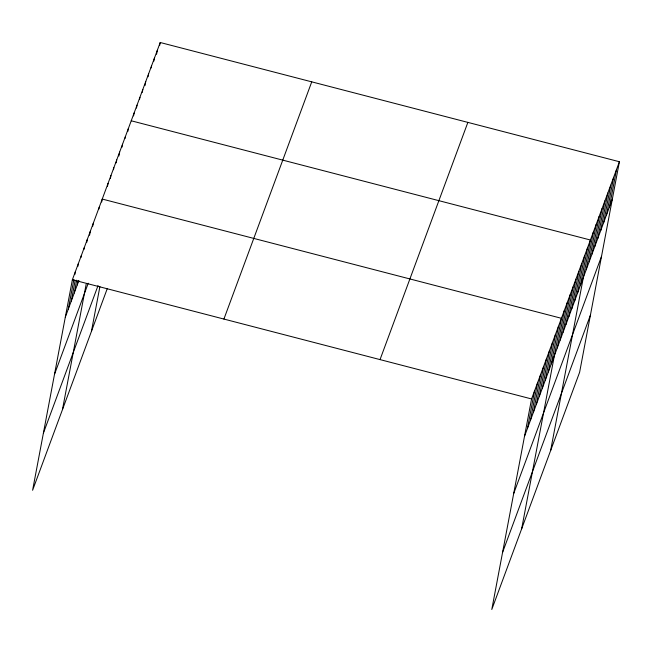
<?xml version="1.0" encoding="UTF-8"?>
<svg xmlns="http://www.w3.org/2000/svg" width="652" height="652" viewBox="0 0 652 652"><rect width="100%" height="100%" fill="white"/><g stroke="black" fill="none" stroke-linecap="round" stroke-linejoin="round"><path stroke-width="0.98" d="M619.4 161.737L531.567 398.951L491.787 609.498L579.62 372.284L619.4 161.737L160.213 42.502L72.38 279.716L32.6 490.263L107.23 288.714M68.289 309.138L73.88 279.545M74.809 274.614L75.371 271.656M71.272 301.077L75.184 280.36M77.8 266.546L78.354 263.587M74.263 293.009L76.683 280.181M80.97 257.491L81.345 255.519M77.246 284.94L77.987 280.996M83.953 249.431L84.328 247.458M86.757 242.348L87.311 239.39M89.552 235.274L90.302 231.33M92.731 226.22L93.285 223.261M98.884 209.105L99.259 207.132M62.462 409.611L86.17 284.142M101.688 202.022L102.25 199.064L561.429 318.298L521.649 528.845M107.482 186.366L108.045 183.408M110.384 178.542L110.938 175.584M113.464 169.724L113.839 167.751M116.178 162.886L116.741 159.927M118.892 156.04L119.634 152.095M121.973 147.23L122.535 144.271M125.062 138.411L125.437 136.439M127.776 131.574L128.33 128.615M91.443 331.33L99.903 286.595M133.57 115.917L134.125 112.959M136.472 108.085L137.026 105.127M139.552 99.275L139.927 97.303M142.266 92.429L142.821 89.471M144.98 85.591L145.722 81.647M148.061 76.773L148.623 73.815M151.15 67.963L151.517 65.991M153.856 61.117L154.418 58.158M156.57 54.279L157.319 50.334M159.659 45.461L160.213 42.502M527.468 428.372L534.558 390.882M530.459 420.304L537.541 382.822M533.442 412.243L540.524 374.753M536.433 404.175L543.515 366.685M539.416 396.106L546.498 358.624M542.407 388.046L549.489 350.556M545.39 379.977L552.472 342.496M548.373 371.917L555.455 334.427M551.364 363.849L558.446 326.359M557.248 347.956L564.33 310.466M560.141 340.124L567.232 302.642M563.043 332.3L570.125 294.81M565.944 324.468L573.026 286.986M568.837 316.644L575.92 279.154M571.739 308.812L578.821 271.33M574.64 300.988L581.723 263.498M577.533 293.155L584.616 255.674M580.435 285.332L587.517 247.841M550.63 450.565L590.419 240.017L131.231 120.783M586.229 269.675L593.312 232.185M589.131 261.843L596.213 224.361M592.024 254.019L599.115 216.529M594.926 246.187L602.008 208.705M597.827 238.363L604.909 200.873M600.72 230.531L607.803 193.049M603.622 222.707L610.704 185.217M606.523 214.875L613.605 177.393M609.416 207.051L616.499 169.561M65.298 317.206L78.9 280.466M54.507 374.313L88.24 283.229M43.391 433.156L98.053 285.527M223.913 319.064L311.746 81.85M380.034 359.602L467.867 122.389M524.485 436.441L612.318 199.219M513.694 493.548L601.527 256.334M502.578 552.391L590.41 315.169M72.38 279.716L531.567 398.951"/></g></svg>
